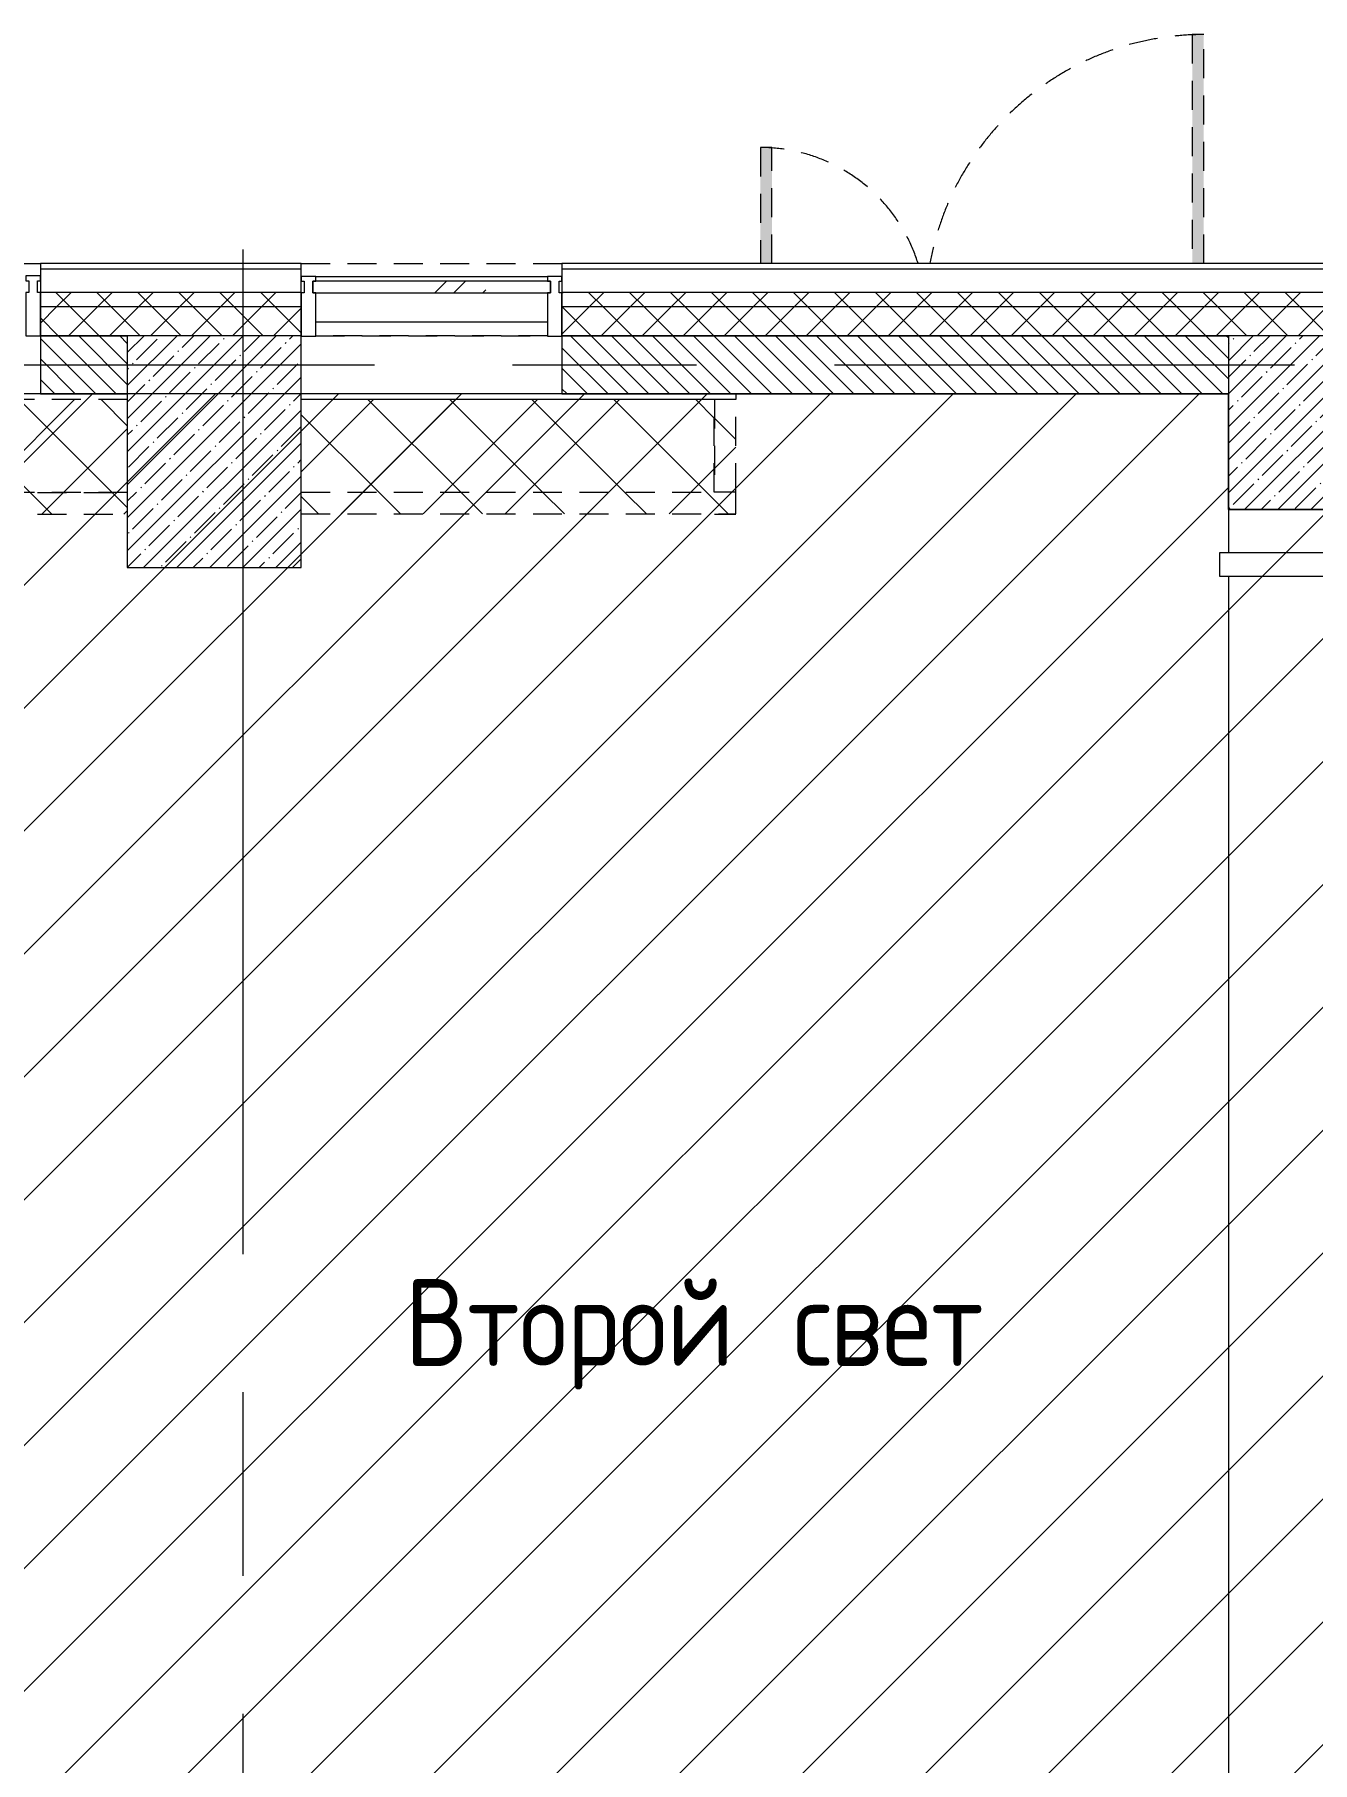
# Model space of a CAD drawing. Header units: millimetres. Extents: x -3129 to 197107, y -8553 to 29000.
# Drawn here: x 17790 to 22200, y 22175 to 28140 of the extents above; entities that cross this region are included whole.
import ezdxf

# ---------------------------------------------------------------- set-up
doc = ezdxf.new("R2010")
doc.units = ezdxf.units.MM
doc.linetypes.add('200_ШТРИХ__ш1_п0_6_', pattern=[160, 100, -60])
doc.linetypes.add('Осевая', pattern=[3175, 635, -476.25, 1587.5, -476.25])
for name, color, linetype, lineweight in [('A-DETL', 7, 'Continuous', 9), ('A-DETL-MBND-1', 7, '200_ШТРИХ__ш1_п0_6_', 9), ('A-GLAZ-CURT', 7, 'Continuous', 9), ('A-GLAZ-CWMG', 7, 'Continuous', 9), ('A-WALL', 7, 'Continuous', 9), ('A-WALL-1', 7, 'Continuous', 13), ('G-ANNO-TEXT', 7, 'Continuous', 9), ('S-COLS', 7, 'Continuous', 9), ('S-STRS', 7, 'Continuous', 9), ('Оси', 7, 'Continuous', 9), ('Оси-2', 7, 'Осевая', 9)]:
    doc.layers.add(name, color=color, linetype=linetype, lineweight=lineweight)
doc.layers.add('A-DETL-GENF-3', color=7, linetype='Continuous', lineweight=9, true_color=0xc0c0c0)
doc.layers.add('A-DETL-MBND-2', color=7, linetype='200_ШТРИХ__ш1_п0_6_', lineweight=9, true_color=0xff80c0)
doc.styles.add('GOST Common_2', font='GOST_Common.ttf', dxfattribs={"width": 0.9, "height": 300})
pattern_1 = [(45, (0, 0), (-70.71068, 70.71068), []), (135, (0, 0), (-70.71068, -70.71068), [])]
pattern_2 = [(45, (19529.74, -3480), (-141.4214, 141.4214), []), (135, (19529.74, -3480), (-141.4214, -141.4214), [])]
pattern_3 = [(45, (0, 0), (-141.4214, 141.4214), []), (135, (0, 0), (-141.4214, -141.4214), [])]

# ---------------------------------------------------------------- blocks, each defined once
blk = doc.blocks.new('Прямоугольный импост - Импост структурный с накладкой - 190мм-V8-План монтажа стен и перегородок 2 этажа  в осях 1-12')
at = {"layer": 'A-GLAZ-CWMG'}
for p, q in [((0, 190), (-50, 190)), ((-50, 190), (-50, 40)), ((0, 40), (0, 188.3)), ((-50, 40), (-40, 40)), ((-40, 0), (-50, 0)), ((-50, 0), (-50, -17)), ((-40, 40), (-40, 0)), ((-10, 0), (-10, 40)), ((-10, 40), (0, 40)), ((0, 0), (-10, 0)), ((0, -17), (0, 0)), ((-50, -17), (0, -17))]:
    blk.add_line(p, q, dxfattribs=at)
blk = doc.blocks.new('Системная панель - Стекло - 40мм-V20-План монтажа стен и перегородок 2 этажа  в осях 1-12')
at = {"layer": 'A-GLAZ-CURT'}
h = blk.add_hatch(dxfattribs=at)
h.set_pattern_fill('FP_32', color=256, style=0, pattern_type=2)
h.set_pattern_definition([(45, (-19260.26, -27188.3), (-282.8427, 282.8427), [200, -600]), (45, (-19460.26, -27288.3), (-282.8427, 282.8427), [600, -200]), (45, (-19060.26, -27388.3), (-282.8427, 282.8427), [200, -600])])
h.paths.add_polyline_path([(-410, -40), (410, -40), (410, 0), (-410, 0)])
for p, q in [((410, 0), (-410, 0)), ((-410, 0), (-410, -40)), ((-410, -40), (410, -40)), ((410, -40), (410, 0))]:
    blk.add_line(p, q, dxfattribs=at)
blk = doc.blocks.new('Прямоугольный импост - Импост структурный с накладкой - 160мм Темный-33186089-План монтажа стен и перегородок 2 этажа  в осях 1-12')
at = {"layer": 'A-GLAZ-CWMG'}
for p, q in [((16960.3, 27307), (17760.3, 27307)), ((16960.3, 27150), (17760.3, 27150))]:
    blk.add_line(p, q, dxfattribs=at)
blk = doc.blocks.new('Прямоугольный импост - Импост структурный с накладкой - 190мм-V30-План монтажа стен и перегородок 2 этажа  в осях 1-12')
at = {"layer": 'A-GLAZ-CWMG'}
for p, q in [((-50, 40), (-50, 190)), ((-50, 190), (0, 190)), ((0, 190), (0, 40)), ((-40, 40), (-50, 40)), ((-50, -17), (-50, 0)), ((-50, 0), (-40, 0)), ((-40, 0), (-40, 40)), ((-10, 40), (-10, 0)), ((0, 40), (-10, 40)), ((-10, 0), (0, 0)), ((0, 0), (0, -17)), ((0, -17), (-50, -17))]:
    blk.add_line(p, q, dxfattribs=at)
blk = doc.blocks.new('BSC_Колонна _Прямоугольная - 600х600-V32-План монтажа стен и перегородок 2 этажа  в осях 1-12')
at = {"layer": 'S-COLS'}
h = blk.add_hatch(dxfattribs=at)
h.set_pattern_fill('FP_41', color=256, style=0, pattern_type=2)
h.set_pattern_definition([(45, (-22210, -26800), (-57.02463, 57.02463), []), (45, (-22152.975, -26800), (-57.02463, 57.02463), [100.806, -20.161, 3.353, -16.808])])
h.paths.add_polyline_path([(-300, -300), (300, -300), (300, 300), (-300, 300), (-300, 100)])
for p, q in [((300, 300), (-300, 300)), ((-300, 300), (-300, 100)), ((300, -300), (300, 300)), ((-300, 100), (-300, -300)), ((-300, -300), (300, -300))]:
    blk.add_line(p, q, dxfattribs=at)
blk = doc.blocks.new('Перекрытия 3 - Перекрытия 4-20977624-План монтажа стен и перегородок 2 этажа  в осях 1-12')
at = {"layer": 'S-STRS'}
for p, q in [((21910, 26500), (21910, 26351.1)), ((21910, 26270.4), (21910, 20500))]:
    blk.add_line(p, q, dxfattribs=at)
blk = doc.blocks.new('BSC_Колонна _Прямоугольная - 600х800-V57-План монтажа стен и перегородок 2 этажа  в осях 1-12')
at = {"layer": 'S-COLS'}
h = blk.add_hatch(dxfattribs=at)
h.set_pattern_fill('FP_72', color=256, style=0, pattern_type=2)
h.set_pattern_definition([(45, (-18410.26, -26700), (-57.02463, 57.02463), []), (45, (-18353.23, -26700), (-57.02463, 57.02463), [100.806, -20.161, 3.353, -16.808])])
h.paths.add_polyline_path([(-300, -400), (300, -400), (300, 400), (-300, 400), (-300, -351.9)])
for p, q in [((300, 400), (-300, 400)), ((-300, 400), (-300, 200)), ((300, 200), (300, 400)), ((-300, 200), (-300, -400)), ((300, -400), (300, 200)), ((-300, -400), (300, -400))]:
    blk.add_line(p, q, dxfattribs=at)
blk = doc.blocks.new('110_Дверь_СКБ_2Ст_Наружная - ДН-1_л_ Двухстворчатая 1450 х3300 _h_ в свету с верхним остеклением-23567691-План монтажа стен и перегородок 2 этажа  в осях 1-12')
at = {"layer": 'A-DETL-MBND-1'}
for points in [[(784.5, 125), (784.5, 915), (744.5, 915), (744.5, 125)], [(-705.5, 125), (-705.5, 525), (-745.5, 525), (-745.5, 125)]]:
    blk.add_hatch(color=256, dxfattribs=at).paths.add_polyline_path(points)
for p, q in [((784.5, 915), (744.5, 915)), ((744.5, 915), (744.5, 125)), ((784.5, 125), (784.5, 915)), ((-745.5, 525), (-745.5, 125)), ((-705.5, 525), (-745.5, 525)), ((-705.5, 125), (-705.5, 525))]:
    blk.add_line(p, q, dxfattribs=at)
for centre, radius, start, end in [((784.5, -45), 960, 90, 169.77827), ((-745.5, -45), 570, 17.40013, 90)]:
    blk.add_arc(centre, radius, start, end, dxfattribs=at)
blk = doc.blocks.new('Стены наклон_ амфитеатр1 - Стены наклон_ амфитеатр-33007412-План монтажа стен и перегородок 2 этажа  в осях 1-12')
at = {"layer": 'A-WALL'}
for p, q in [((21879, 26351.1), (21879, 26270.4)), ((30590, 26351.1), (21879, 26351.1)), ((30610, 26351.1), (30590, 26351.1)), ((30610, 26270.4), (30610, 26351.1)), ((21879, 26270.4), (30590, 26270.4)), ((30590, 26270.4), (30610, 26270.4))]:
    blk.add_line(p, q, dxfattribs=at)
blk = doc.blocks.new('Зашивка приборов отопления12 - Зашивка приборов отопления-33278990-План монтажа стен и перегородок 2 этажа  в осях 1-12')
at = {"layer": 'A-DETL-MBND-2'}
h = blk.add_hatch(dxfattribs=at)
h.set_pattern_fill('FP_93', color=256, style=0, pattern_type=2)
h.set_pattern_definition(pattern_2)
h.paths.add_polyline_path([(37640, 23079), (37640, 23400), (34289.7, 23400), (34289.7, 23079), (37572, 23079)])
h = blk.add_hatch(dxfattribs=at)
h.set_pattern_fill('FP_93', color=256, style=0, pattern_type=2)
h.set_pattern_definition(pattern_2)
h.paths.add_polyline_path([(34289.7, 23004), (37640, 23004), (37640, 23079), (34289.7, 23079)])
for p, q in [((37640, 23400), (34289.7, 23400)), ((34289.7, 23079), (37640, 23079)), ((37640, 23079), (34289.7, 23079)), ((34289.7, 23004), (37640, 23004))]:
    blk.add_line(p, q, dxfattribs=at)
blk = doc.blocks.new('Зашивка приборов отопления13 - Зашивка приборов отопления-33279120-План монтажа стен и перегородок 2 этажа  в осях 1-12')
at = {"layer": 'A-DETL-MBND-2'}
h = blk.add_hatch(dxfattribs=at)
h.set_pattern_fill('FP_87', color=256, style=0, pattern_type=2)
h.set_pattern_definition(pattern_3)
h.paths.add_polyline_path([(20135.9, 26560), (20135.9, 26880), (18710.3, 26880), (18710.3, 26560), (20031.9, 26560)])
h = blk.add_hatch(dxfattribs=at)
h.set_pattern_fill('FP_87', color=256, style=0, pattern_type=2)
h.set_pattern_definition(pattern_3)
h.paths.add_polyline_path([(20210.4, 26560), (20210, 26880), (20136.3, 26880), (20136.3, 26560), (20210, 26560)])
h = blk.add_hatch(dxfattribs=at)
h.set_pattern_fill('FP_87', color=256, style=0, pattern_type=2)
h.set_pattern_definition(pattern_3)
h.paths.add_polyline_path([(20031.9, 26485), (20210.4, 26485), (20210.4, 26560), (18710.3, 26560), (18710.3, 26485), (19700.3, 26485)])
for p, q in [((20135.9, 26880), (18710.3, 26880)), ((20135.9, 26560), (20135.9, 26880)), ((20136.3, 26880), (20136.3, 26560)), ((20210.4, 26560), (20210.4, 26880)), ((18710.3, 26560), (20135.9, 26560)), ((20210.4, 26560), (20135.9, 26560)), ((20210.4, 26485), (20210.4, 26560)), ((18710.3, 26485), (20210.4, 26485)), ((20136.3, 26484.2), (20210.4, 26484.2))]:
    blk.add_line(p, q, dxfattribs=at)

msp = doc.modelspace()

# ---------------------------------------------------------------- hatches: boundary and pattern name
at = {"layer": 'A-DETL-GENF-3'}
h = msp.add_hatch(dxfattribs=at)
h.set_pattern_fill('FP_101', color=256, style=0, pattern_type=2)
h.set_pattern_definition([(45, (0, 0), (-212.132, 212.132), [])])
h.paths.add_polyline_path([(30590, 15231), (30590, 26500), (21910, 26500), (21910, 26900), (14760, 26900), (14760, 24680), (14310.3, 24680), (14310.3, 15231), (27990.5, 15231)])
at = {"layer": 'A-WALL'}
h = msp.add_hatch(dxfattribs=at)
h.set_pattern_fill('FP_12', color=256, style=0, pattern_type=2)
h.set_pattern_definition(pattern_1)
h.paths.add_polyline_path([(33710, 27200), (33710, 27250), (19610.3, 27250), (19610.3, 27200), (33627.9, 27200)])
h.paths.add_polyline_path([(18710.3, 27200), (18710.3, 27250), (17810.3, 27250), (17810.3, 27200), (18705.5, 27200)])
h.paths.add_polyline_path([(16052.6, 27200), (16910.3, 27200), (16910.3, 27250), (16010.3, 27250), (16010.3, 27200)])
h.paths.add_polyline_path([(13731.4, 27200), (15110.3, 27200), (15110.3, 27250), (13689, 27250), (13689, 27200)])
h = msp.add_hatch(dxfattribs=at)
h.set_pattern_fill('FP_12', color=256, style=0, pattern_type=2)
h.set_pattern_definition(pattern_1)
h.paths.add_polyline_path([(33296.3, 27100), (33610, 27100), (33610, 27200), (19610.3, 27200), (19610.3, 27100), (31969.8, 27100)])
h.paths.add_polyline_path([(18705.5, 27100), (18710.3, 27100), (18710.3, 27200), (17810.3, 27200), (17810.3, 27100), (18110.3, 27100)])
h.paths.add_polyline_path([(16010.3, 27100), (16910.3, 27100), (16910.3, 27200), (16010.3, 27200)])
h.paths.add_polyline_path([(15110.3, 27100), (15110.3, 27200), (13689, 27200), (13689, 27100), (14726.2, 27100)])
h = msp.add_hatch(dxfattribs=at)
h.set_pattern_fill('FP_16', color=256, style=0, pattern_type=2)
h.set_pattern_definition([(135, (0, 0), (-35.35534, -35.35534), [])])
h.paths.add_polyline_path([(21910, 26900), (21910, 27100), (19610.3, 27100), (19610.3, 26900), (20031.9, 26900)])
h.paths.add_polyline_path([(18110.3, 26900), (18110.3, 27100), (17810.3, 27100), (17810.3, 26900), (18042.3, 26900)])
h.paths.add_polyline_path([(16715.9, 26900), (16910.3, 26900), (16910.3, 27100), (16010.3, 27100), (16010.3, 26900), (16052.6, 26900)])
h.paths.add_polyline_path([(14560, 26900), (15110.3, 26900), (15110.3, 27100), (14310, 27100), (14310, 26900)])

# ---------------------------------------------------------------- linework, layer by layer
at = {"layer": 'A-DETL'}
for p, q in [((21910, 26900), (14760, 26900)), ((21910, 26500), (21910, 26900)), ((30590, 26500), (21910, 26500))]:
    msp.add_line(p, q, dxfattribs=at)
at = {"layer": 'A-DETL-MBND-1'}
for p, q in [((16910.3, 27350), (17810.3, 27350)), ((18710.3, 27350), (19610.3, 27350)), ((18760.1, 27100), (19560.4, 27100)), ((19560.4, 27100), (18760.1, 27100)), ((18110.3, 26880), (14760, 26880)), ((20210, 26880), (18710.3, 26880)), ((20210, 26900), (20210, 26880))]:
    msp.add_line(p, q, dxfattribs=at)
at = {"layer": 'A-WALL'}
for p, q in [((18710.3, 27350), (17810.3, 27350)), ((17810.3, 27350), (17810.3, 27100)), ((18710.3, 27100), (18710.3, 27350)), ((33860, 27350), (19610.3, 27350)), ((19610.3, 27350), (19610.3, 27100)), ((17810.3, 27100), (18110.3, 27100)), ((17810.3, 27100), (17810.3, 26900)), ((19610.3, 27100), (21910, 27100)), ((19610.3, 27100), (19610.3, 26900)), ((17810.3, 26900), (18110.3, 26900)), ((19610.3, 26900), (21910, 26900))]:
    msp.add_line(p, q, dxfattribs=at)
at = {"layer": 'A-WALL-1'}
for p, q in [((18710.3, 27330), (17810.3, 27330)), ((33840, 27330), (19610.3, 27330)), ((18710.3, 27250), (17810.3, 27250)), ((33760, 27250), (19610.3, 27250)), ((18710.3, 27200), (17810.3, 27200)), ((33710, 27200), (19610.3, 27200)), ((18110.3, 27100), (17810.3, 27100)), ((21910, 27100), (19610.3, 27100))]:
    msp.add_line(p, q, dxfattribs=at)
at = {"layer": 'Оси'}
msp.add_line((18510, 24898.1), (18510, 27398.1), dxfattribs=at)
at = {"layer": 'Оси-2'}
for p, q in [((389, 27000), (31360, 27000)), ((18510, 593.7), (18510, 24898.1))]:
    msp.add_line(p, q, dxfattribs=at)

# ---------------------------------------------------------------- block references
at = {"layer": 'A-DETL-MBND-1'}
msp.add_blockref('110_Дверь_СКБ_2Ст_Наружная - ДН-1_л_ Двухстворчатая 1450 х3300 _h_ в свету с верхним остеклением-23567691-План монтажа стен и перегородок 2 этажа  в осях 1-12', (21040.5, 27225), dxfattribs=at)
at = {"layer": 'A-DETL-MBND-2'}
for name, p in [('Зашивка приборов отопления12 - Зашивка приборов отопления-33278990-План монтажа стен и перегородок 2 этажа  в осях 1-12', (-19529.7, 3480)), ('Зашивка приборов отопления13 - Зашивка приборов отопления-33279120-План монтажа стен и перегородок 2 этажа  в осях 1-12', (0, 0))]:
    msp.add_blockref(name, p, dxfattribs=at)
at = {"layer": 'A-GLAZ-CURT'}
msp.add_blockref('Системная панель - Стекло - 40мм-V20-План монтажа стен и перегородок 2 этажа  в осях 1-12', (19160.3, 27288.3), dxfattribs=at)
at = {"layer": 'A-GLAZ-CWMG', "extrusion": (0, 0, -1), "rotation": 180}
for p in [(-17810.3, 27290), (-19610.3, 27288.3)]:
    msp.add_blockref('Прямоугольный импост - Импост структурный с накладкой - 190мм-V30-План монтажа стен и перегородок 2 этажа  в осях 1-12', p, dxfattribs=at)
at = {"layer": 'A-GLAZ-CWMG', "rotation": 180}
msp.add_blockref('Прямоугольный импост - Импост структурный с накладкой - 190мм-V8-План монтажа стен и перегородок 2 этажа  в осях 1-12', (18710.3, 27288.3), dxfattribs=at)
at = {"layer": 'A-GLAZ-CWMG'}
msp.add_blockref('Прямоугольный импост - Импост структурный с накладкой - 160мм Темный-33186089-План монтажа стен и перегородок 2 этажа  в осях 1-12', (1800, -1.7), dxfattribs=at)
at = {"layer": 'A-WALL'}
msp.add_blockref('Стены наклон_ амфитеатр1 - Стены наклон_ амфитеатр-33007412-План монтажа стен и перегородок 2 этажа  в осях 1-12', (0, 0), dxfattribs=at)
at = {"layer": 'S-COLS'}
for name, p in [('BSC_Колонна _Прямоугольная - 600х800-V57-План монтажа стен и перегородок 2 этажа  в осях 1-12', (18410.3, 26700)), ('BSC_Колонна _Прямоугольная - 600х600-V32-План монтажа стен и перегородок 2 этажа  в осях 1-12', (22210, 26800))]:
    msp.add_blockref(name, p, dxfattribs=at)
at = {"layer": 'S-STRS'}
msp.add_blockref('Перекрытия 3 - Перекрытия 4-20977624-План монтажа стен и перегородок 2 этажа  в осях 1-12', (0, 0), dxfattribs=at)

# ---------------------------------------------------------------- texts
at = {"layer": 'G-ANNO-TEXT', "char_height": 300, "attachment_point": 1, "style": 'GOST Common_2'}
for s, insert, width in [('Второй', (19068.1, 23843.9), 1507.974), ('\\fGOST Common|b0|i0|c204|p34|;\\W.9; ', (20312.3, 23843.9), 115.443), ('свет', (20407.6, 23843.9), 966.835)]:
    msp.add_mtext(s, dxfattribs=dict(at, insert=insert, width=width))

doc.saveas('drawing.dxf')
